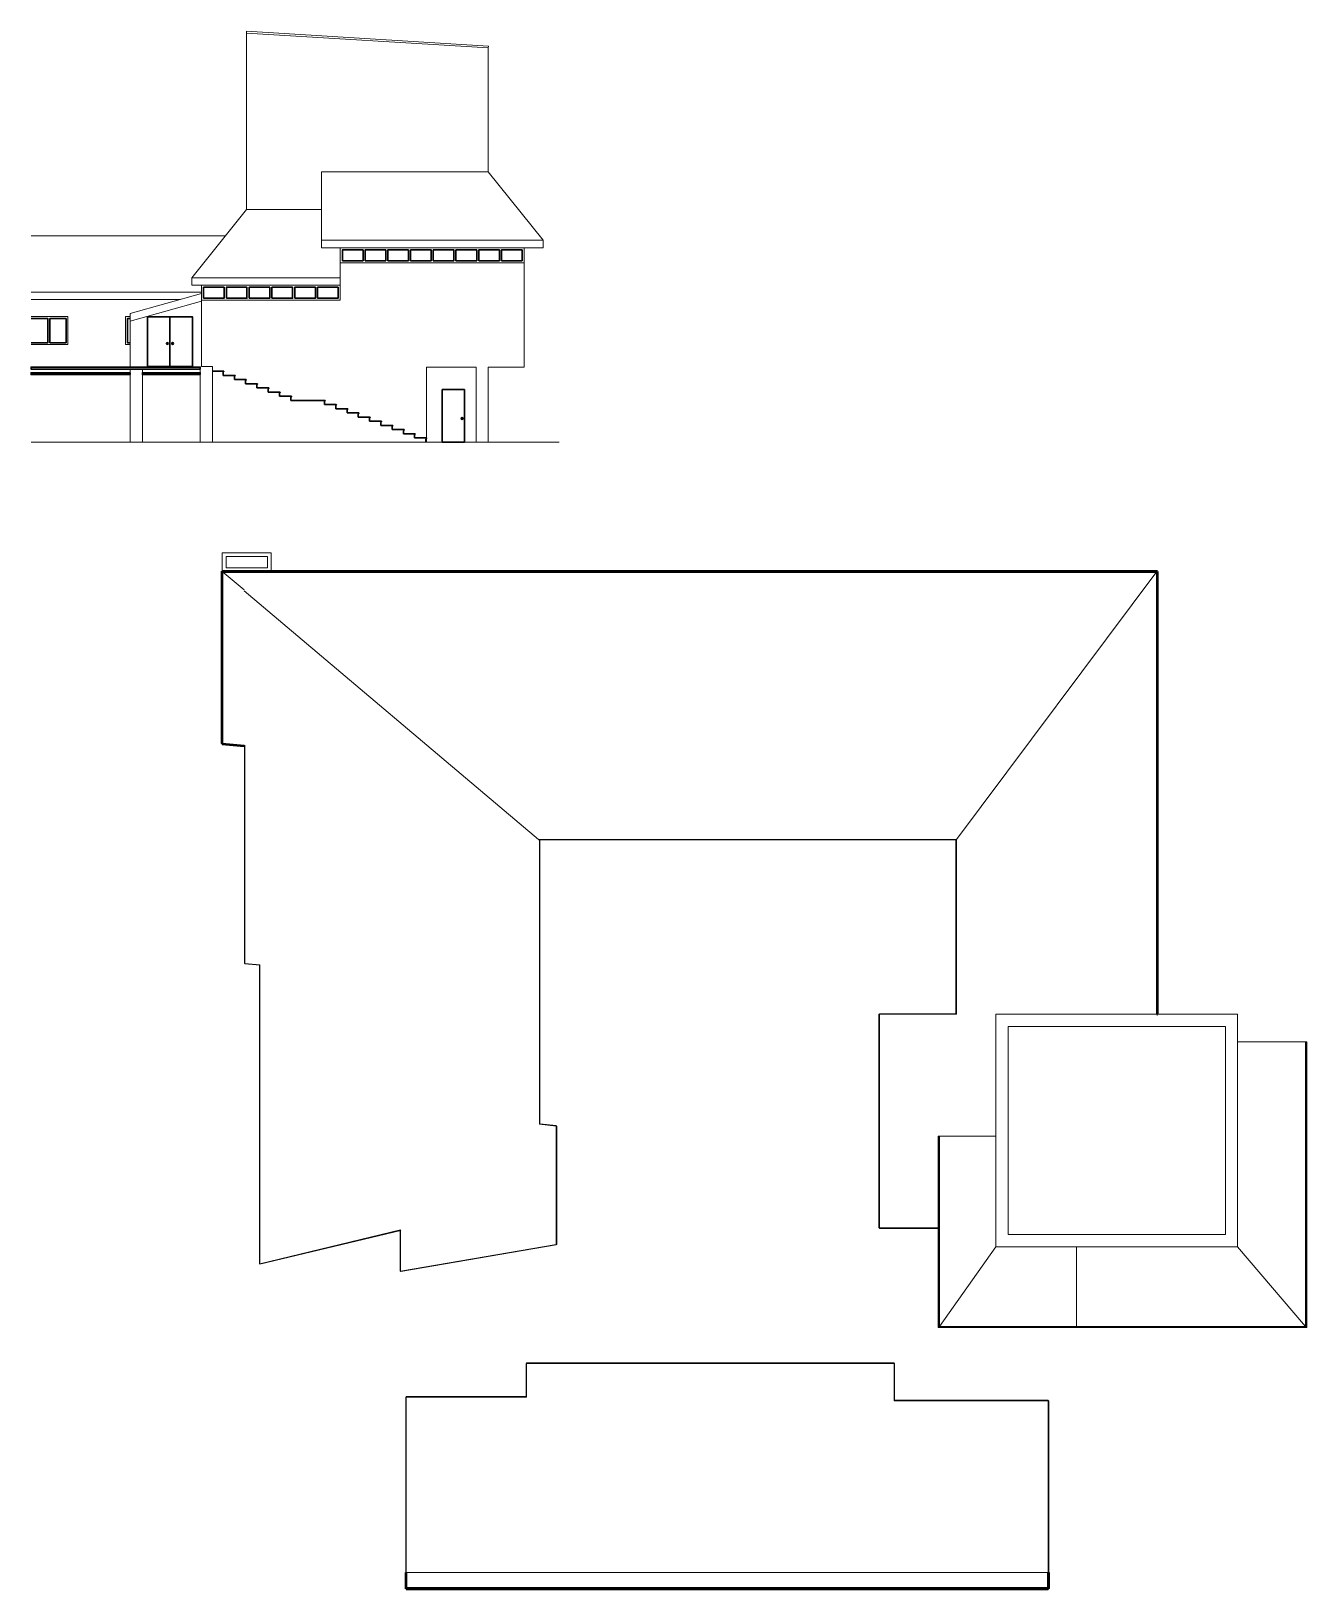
# Model space of a CAD drawing. Header units: inches. Extents: x -4858 to 2593, y -3513 to 2619.
# Drawn here: x 553 to 2593, y -3508 to -1017 of the extents above; entities that cross this region are included whole.
import ezdxf

# ---------------------------------------------------------------- set-up
doc = ezdxf.new("R2010")
doc.units = ezdxf.units.IN
doc.header["$MEASUREMENT"] = 0
for name, color, linetype, lineweight in [('A-CLNG', 13, 'Continuous', 30), ('A-DOOR', 31, 'Continuous', 30), ('A-FLOR', 140, 'Continuous', 30), ('A-GLAZ', 151, 'Continuous', 30), ('A-ROOF', 132, 'Continuous', 13), ('A-ROOF-MCUT', 132, 'Continuous', 50), ('A-ROOF-OTLN', 132, 'Continuous', 9), ('A-WALL', 113, 'Continuous', 13)]:
    doc.layers.add(name, color=color, linetype=linetype, lineweight=lineweight)

# ---------------------------------------------------------------- blocks, each defined once
blk = doc.blocks.new('Chimney - Chimney-126275-Level 3')
at = {"layer": 'A-WALL', "color": 8, "lineweight": 20}
for p, q in [((-784.2, -743), (-814.2, -743)), ((-814.2, -743), (-814.2, -821)), ((-784.2, -821), (-784.2, -743)), ((-808.2, -749), (-790.2, -749)), ((-808.2, -815), (-808.2, -749)), ((-790.2, -749), (-790.2, -815)), ((-814.2, -821), (-784.2, -821)), ((-790.2, -815), (-808.2, -815))]:
    blk.add_line(p, q, dxfattribs=at)

msp = doc.modelspace()

# ---------------------------------------------------------------- linework, layer by layer
at = {"layer": 'A-CLNG'}
for points in [[(711.5, -1566), (553.4, -1566), (553.4, -1563), (711.5, -1563)], [(823.7, -1566), (731.2, -1566), (731.2, -1563), (823.7, -1563)]]:
    msp.add_lwpolyline(points, close=True, dxfattribs=at)
at = {"layer": 'A-DOOR'}
msp.add_line((775.3, -1553), (775.3, -1473.9), dxfattribs=at)
for points in [[(739.3, -1473.9), (811.4, -1473.9), (811.4, -1553), (739.3, -1553)], [(1210.3, -1589.9), (1246.1, -1589.9), (1246.1, -1674), (1210.3, -1674)]]:
    msp.add_lwpolyline(points, close=True, dxfattribs=at)
for centre, radius in [((771.1, -1516.3), 1.4), ((779.5, -1516.3), 1.4), ((1242.2, -1636.2), 1.51)]:
    msp.add_circle(centre, radius, dxfattribs=at)
at = {"layer": 'A-FLOR'}
for p, q in [((861.3, -1560.7), (843.4, -1560.7)), ((860.4, -1562.4), (861.3, -1561.3)), ((860.4, -1567.3), (860.4, -1562.4)), ((879.4, -1567.3), (860.4, -1567.3)), ((861.3, -1561.3), (861.3, -1560.7)), ((878.4, -1569), (879.4, -1568.2)), ((878.4, -1573.9), (878.4, -1569)), ((879.4, -1568.2), (879.4, -1567.3)), ((897.3, -1573.9), (878.4, -1573.9)), ((896.3, -1575.6), (897.3, -1574.8)), ((896.3, -1580.7), (896.3, -1575.6)), ((915.3, -1580.7), (896.3, -1580.7)), ((897.3, -1574.8), (897.3, -1573.9)), ((914.4, -1582.4), (915.3, -1581.4)), ((914.4, -1587.4), (914.4, -1582.4)), ((933.4, -1587.4), (914.4, -1587.4)), ((915.3, -1581.4), (915.3, -1580.7)), ((932.3, -1589.1), (933.4, -1588)), ((932.3, -1594), (932.3, -1589.1)), ((951.3, -1594), (932.3, -1594)), ((933.4, -1588), (933.4, -1587.4)), ((951.3, -1594.8), (951.3, -1594)), ((950.2, -1595.7), (951.3, -1594.8)), ((950.2, -1600.6), (950.2, -1595.7)), ((969.4, -1600.6), (950.2, -1600.6)), ((968.4, -1602.3), (969.4, -1601.4)), ((968.4, -1607.4), (968.4, -1602.3)), ((1023.4, -1607.4), (968.4, -1607.4)), ((969.4, -1601.4), (969.4, -1600.6)), ((1022.4, -1609.1), (1023.4, -1608)), ((1022.4, -1614), (1022.4, -1609.1)), ((1040.9, -1614), (1022.4, -1614)), ((1023.4, -1608), (1023.4, -1607.4)), ((1040.5, -1615.7), (1041.3, -1614.7)), ((1040.5, -1620.6), (1040.5, -1615.7)), ((1041.3, -1614.7), (1040.9, -1614)), ((1059.5, -1620.6), (1040.5, -1620.6)), ((1058.4, -1622.3), (1059.5, -1621.5)), ((1058.4, -1627.2), (1058.4, -1622.3)), ((1077.4, -1627.2), (1058.4, -1627.2)), ((1059.5, -1621.5), (1059.5, -1620.6)), ((1076.3, -1629.2), (1077.4, -1628.1)), ((1076.3, -1634.1), (1076.3, -1629.2)), ((1095.3, -1634.1), (1076.3, -1634.1)), ((1077.4, -1628.1), (1077.4, -1627.2)), ((1094.5, -1635.8), (1095.3, -1634.7)), ((1094.5, -1640.7), (1094.5, -1635.8)), ((1113.4, -1640.7), (1094.5, -1640.7)), ((1095.3, -1634.7), (1095.3, -1634.1)), ((1112.4, -1642.4), (1113.4, -1641.3)), ((1112.4, -1647.3), (1112.4, -1642.4)), ((1113.4, -1641.3), (1113.4, -1640.7)), ((1131.4, -1647.3), (1112.4, -1647.3)), ((1130.3, -1649), (1131.4, -1648.2)), ((1130.3, -1653.9), (1130.3, -1649)), ((1149.5, -1653.9), (1130.3, -1653.9)), ((1131.4, -1648.2), (1131.4, -1647.3)), ((1148.4, -1655.8), (1149.5, -1654.8)), ((1148.4, -1660.7), (1148.4, -1655.8)), ((1167.4, -1660.7), (1148.4, -1660.7)), ((1149.5, -1654.8), (1149.5, -1653.9)), ((1166.4, -1662.4), (1167.4, -1661.4)), ((1166.4, -1667.4), (1166.4, -1662.4)), ((1185.3, -1667.4), (1166.4, -1667.4)), ((1167.4, -1661.4), (1167.4, -1660.7)), ((1184.5, -1669.1), (1185.3, -1668)), ((1185.3, -1668), (1185.3, -1667.4)), ((1184.5, -1674), (1184.5, -1669.1))]:
    msp.add_line(p, q, dxfattribs=at)
msp.add_lwpolyline([(823.7, -1557.1), (553.4, -1557.1), (553.4, -1554.1), (823.7, -1554.1)], close=True, dxfattribs=at)
at = {"layer": 'A-GLAZ'}
for points in [[(1050.9, -1384), (1084, -1384), (1084, -1366.6), (1050.9, -1366.6)], [(1087.2, -1384), (1120.3, -1384), (1120.3, -1366.6), (1087.2, -1366.6)], [(1123.5, -1384), (1156.5, -1384), (1156.5, -1366.6), (1123.5, -1366.6)], [(1160, -1384), (1193, -1384), (1193, -1366.6), (1160, -1366.6)], [(1196.2, -1384), (1229.3, -1384), (1229.3, -1366.6), (1196.2, -1366.6)], [(1232.5, -1384), (1265.6, -1384), (1265.6, -1366.6), (1232.5, -1366.6)], [(1268.8, -1384), (1301.8, -1384), (1301.8, -1366.6), (1268.8, -1366.6)], [(1305, -1384), (1338.1, -1384), (1338.1, -1366.6), (1305, -1366.6)], [(829.1, -1444), (861.9, -1444), (861.9, -1426.5), (829.1, -1426.5)], [(865.6, -1444), (898.4, -1444), (898.4, -1426.5), (865.6, -1426.5)], [(901.8, -1444), (934.9, -1444), (934.9, -1426.5), (901.8, -1426.5)], [(938.3, -1444), (971.4, -1444), (971.4, -1426.5), (938.3, -1426.5)], [(974.8, -1444), (1007.8, -1444), (1007.8, -1426.5), (974.8, -1426.5)], [(1011.3, -1444), (1044.1, -1444), (1044.1, -1426.5), (1011.3, -1426.5)], [(583.3, -1515), (609.3, -1515), (609.3, -1476.4), (583.3, -1476.4)]]:
    msp.add_lwpolyline(points, close=True, dxfattribs=at)
for points in [[(553.4, -1476.4), (580.3, -1476.4), (580.3, -1515), (553.4, -1515)], [(711.5, -1476.4), (707.3, -1476.4), (707.3, -1515), (711.5, -1515)]]:
    msp.add_lwpolyline(points, dxfattribs=at)
at = {"layer": 'A-ROOF'}
for p, q in [((897.8, -1016.9), (897.6, -1019.9)), ((1284.3, -1040.8), (897.8, -1016.9)), ((1284.1, -1043.8), (1284.3, -1040.8)), ((1017.7, -1351.2), (1017.7, -1242)), ((1017.7, -1242), (1284.1, -1242)), ((1284.1, -1242), (1371.6, -1351.2)), ((810.1, -1411.4), (897.6, -1301.9)), ((897.6, -1301.9), (1017.7, -1301.9)), ((553.4, -1343.9), (863.9, -1343.9)), ((810.1, -1411.4), (1047.5, -1411.4)), ((810.1, -1423.3), (810.1, -1411.4)), ((825.7, -1434), (553.4, -1434)), ((825.7, -1436.5), (711.5, -1468.5)), ((1047.5, -1423.3), (810.1, -1423.3)), ((825.7, -1448.5), (825.7, -1436.5)), ((553.4, -1445.9), (792, -1445.9)), ((711.5, -1480.5), (825.7, -1448.5)), ((711.5, -1468.5), (711.5, -1480.5)), ((553.4, -1674), (1397.3, -1674)), ((893.8, -1910.3), (859, -1880.8)), ((2352.9, -1880.8), (2032.4, -2309.3)), ((2352.9, -2588.9), (2352.9, -1880.8)), ((893.8, -1911.6), (1364.2, -2309.3)), ((859, -2155.7), (895, -2158.9)), ((895, -2158.9), (895, -2507.6)), ((1364.2, -2309.3), (2032.4, -2309.3)), ((1365.8, -2764.5), (1365.8, -2310.1)), ((2032.4, -2309.3), (2032.4, -2588.9)), ((895, -2507.6), (919, -2509.7)), ((919, -2509.7), (919, -2987.7)), ((2031.6, -2588.9), (1909.3, -2588.9)), ((1909.3, -2588.9), (1909.3, -2930.4)), ((2329.9, -2588.9), (2352.9, -2588.9)), ((2592.5, -2632.9), (2481.9, -2632.9)), ((2590.6, -2632.9), (2590.6, -3087.9)), ((1392.8, -2767.5), (1365.8, -2764.5)), ((1392.8, -2957), (1392.8, -2767.5)), ((2095.4, -2783.9), (2003.4, -2783.9)), ((2005.4, -2783.9), (2005.4, -3087.9)), ((919, -2987.7), (1144, -2933.7)), ((1144, -2934.5), (1144, -2999.5)), ((1909.3, -2930.4), (2003.4, -2930.4)), ((1144, -2999.5), (1392.8, -2957)), ((2095.4, -2960.4), (2005.4, -3087.9)), ((2224.4, -2960.4), (2224.4, -3087.9)), ((2481.9, -2960.4), (2590.6, -3087.9)), ((2005.4, -3087.9), (2590.6, -3087.9)), ((1932.9, -3147), (1345.3, -3147)), ((1345.3, -3147), (1345.3, -3200.2)), ((1932.9, -3206), (1932.9, -3147)), ((1345.3, -3201), (1153, -3201)), ((1153, -3201), (1153, -3481.3)), ((2179.1, -3206.7), (1932.9, -3206.7)), ((2179.1, -3481.3), (2179.1, -3206.7)), ((2179.1, -3481.3), (1153, -3481.3))]:
    msp.add_line(p, q, dxfattribs=at)
msp.add_lwpolyline([(1017.7, -1363.4), (1371.6, -1363.4), (1371.6, -1351.2), (1017.7, -1351.2)], close=True, dxfattribs=at)
at = {"layer": 'A-ROOF-MCUT'}
for p, q in [((858.2, -1880.8), (858.2, -2155.7)), ((858.2, -1880.8), (2353.6, -1881.6)), ((859, -2155.7), (859, -1880.1)), ((2353.6, -1880.8), (859, -1880.1)), ((2353.6, -2588.9), (2353.6, -1880.8)), ((858.2, -2155.7), (859, -2155.7)), ((859, -2155.7), (858.9, -2156.4)), ((858.9, -2156.4), (893.8, -2159.5)), ((893.8, -2159.5), (893.8, -2158.7)), ((2352.9, -2588.9), (2353.6, -2588.9)), ((1153, -3481.3), (1152.3, -3481.3)), ((1152.3, -3481.3), (1152.3, -3506.8)), ((1153, -3507.5), (1153, -3481.3)), ((2179.9, -3481.3), (2179.1, -3481.3)), ((2179.1, -3481.3), (2179.1, -3507.5)), ((2179.9, -3506.8), (2179.9, -3481.3)), ((2179.9, -3506.8), (1152.3, -3506.8)), ((1153, -3507.5), (2179.1, -3507.5))]:
    msp.add_line(p, q, dxfattribs=at)
at = {"layer": 'A-ROOF-OTLN'}
for p, q in [((893.8, -2159.5), (894.9, -2159.6)), ((894.2, -2159.5), (894.2, -2507.6)), ((895, -2158.9), (894.9, -2159.6)), ((1364.2, -2310.1), (2032.4, -2310.1)), ((1366.5, -2764.5), (1366.5, -2310.1)), ((2031.6, -2309.3), (2031.6, -2588.9)), ((895, -2507.6), (894.2, -2507.6)), ((894.9, -2508.4), (895, -2507.6)), ((894.9, -2508.4), (918.9, -2510.5)), ((918.2, -2510.4), (918.2, -2987.7)), ((919, -2509.7), (918.9, -2510.5)), ((1908.6, -2588.9), (2032.4, -2588.9)), ((1908.6, -2588.9), (1908.6, -2930.4)), ((2031.6, -2588.2), (1909.3, -2588.2)), ((1909.3, -2931.2), (1909.3, -2588.2)), ((2591.4, -2632.9), (2591.4, -3088.6)), ((2592.5, -3089.8), (2592.5, -2632.9)), ((1365.8, -2764.5), (1365.9, -2763.7)), ((1366.5, -2764.5), (1365.8, -2764.5)), ((1392.9, -2766.7), (1366.5, -2763.8)), ((1392.9, -2766.7), (1392.8, -2767.5)), ((1392.8, -2767.5), (1393.5, -2767.5)), ((1393.5, -2957), (1393.5, -2767.5)), ((2003.4, -3089.8), (2003.4, -2783.9)), ((2004.6, -2783.9), (2004.6, -3088.6)), ((919.2, -2988.4), (1144.2, -2934.4)), ((1143.3, -2934.6), (1143.3, -2999.5)), ((1144, -2933.7), (1144.2, -2934.4)), ((1909.3, -2930.4), (1908.6, -2930.4)), ((1909.3, -2931.2), (2003.4, -2931.2)), ((1144.1, -3000.3), (1392.9, -2957.7)), ((1392.8, -2957), (1392.9, -2957.7)), ((1393.5, -2957), (1392.8, -2957)), ((919, -2987.7), (918.2, -2987.7)), ((919.2, -2988.4), (919, -2987.7)), ((1144, -2999.5), (1143.3, -2999.5)), ((1144.1, -3000.3), (1144, -2999.5)), ((2592.5, -3089.8), (2003.4, -3089.8)), ((2004.6, -3088.6), (2591.4, -3088.6)), ((1344.6, -3147), (1344.6, -3200.2)), ((1344.6, -3147), (1933.6, -3147)), ((1345.3, -3201), (1345.3, -3146.2)), ((1932.9, -3146.2), (1345.3, -3146.2)), ((1932.9, -3146.2), (1932.9, -3206.7)), ((1933.6, -3206), (1933.6, -3147)), ((1152.3, -3201), (1152.3, -3481.3)), ((1152.3, -3201), (1153, -3201)), ((1153, -3201), (1153, -3200.2)), ((1345.3, -3200.2), (1153, -3200.2)), ((2179.1, -3206), (1932.9, -3206)), ((2179.1, -3206), (2179.1, -3206.7)), ((2179.1, -3206.7), (2179.9, -3206.7)), ((2179.9, -3481.3), (2179.9, -3206.7))]:
    msp.add_line(p, q, dxfattribs=at)
at = {"layer": 'A-WALL'}
for p, q in [((897.6, -1301.9), (897.6, -1019.9)), ((897.6, -1019.9), (1284.1, -1043.8)), ((1284.1, -1043.8), (1284.1, -1242)), ((1047.5, -1447.2), (1047.5, -1363.4)), ((1341.5, -1363.4), (1341.5, -1554.1)), ((1047.5, -1387.2), (1341.5, -1387.2)), ((825.7, -1423.3), (825.7, -1553)), ((825.7, -1447.2), (1047.5, -1447.2)), ((711.5, -1480.5), (711.5, -1554.1)), ((823.7, -1674), (823.7, -1554.1)), ((825.7, -1553), (843.4, -1553)), ((843.4, -1553), (843.4, -1674)), ((1264.7, -1554.1), (1185.3, -1554.1)), ((1185.3, -1554.1), (1185.3, -1674)), ((1264.7, -1674), (1264.7, -1554.1)), ((1341.5, -1554.1), (1284.1, -1554.1)), ((1284.1, -1554.1), (1284.1, -1674)), ((2095.4, -2588.9), (2095.4, -2960.4)), ((2481.9, -2588.9), (2095.4, -2588.9)), ((2481.9, -2588.9), (2481.9, -2960.4)), ((2114.9, -2608.4), (2462.4, -2608.4)), ((2114.9, -2940.9), (2114.9, -2608.4)), ((2462.4, -2608.4), (2462.4, -2940.9)), ((2095.4, -2960.4), (2114.9, -2960.4)), ((2481.9, -2960.4), (2095.4, -2960.4)), ((2462.4, -2940.9), (2114.9, -2940.9))]:
    msp.add_line(p, q, dxfattribs=at)
for points in [[(553.4, -1473.4), (612.3, -1473.4), (612.3, -1518), (553.4, -1518)], [(711.5, -1473.4), (704.3, -1473.4), (704.3, -1518), (711.5, -1518)]]:
    msp.add_lwpolyline(points, dxfattribs=at)
msp.add_lwpolyline([(711.5, -1674), (731.2, -1674), (731.2, -1557.1), (711.5, -1557.1)], close=True, dxfattribs=at)

# ---------------------------------------------------------------- block references
at = {"layer": 'A-WALL', "rotation": 270}
msp.add_blockref('Chimney - Chimney-126275-Level 3', (1680, -2665), dxfattribs=at)

doc.saveas('drawing.dxf')
